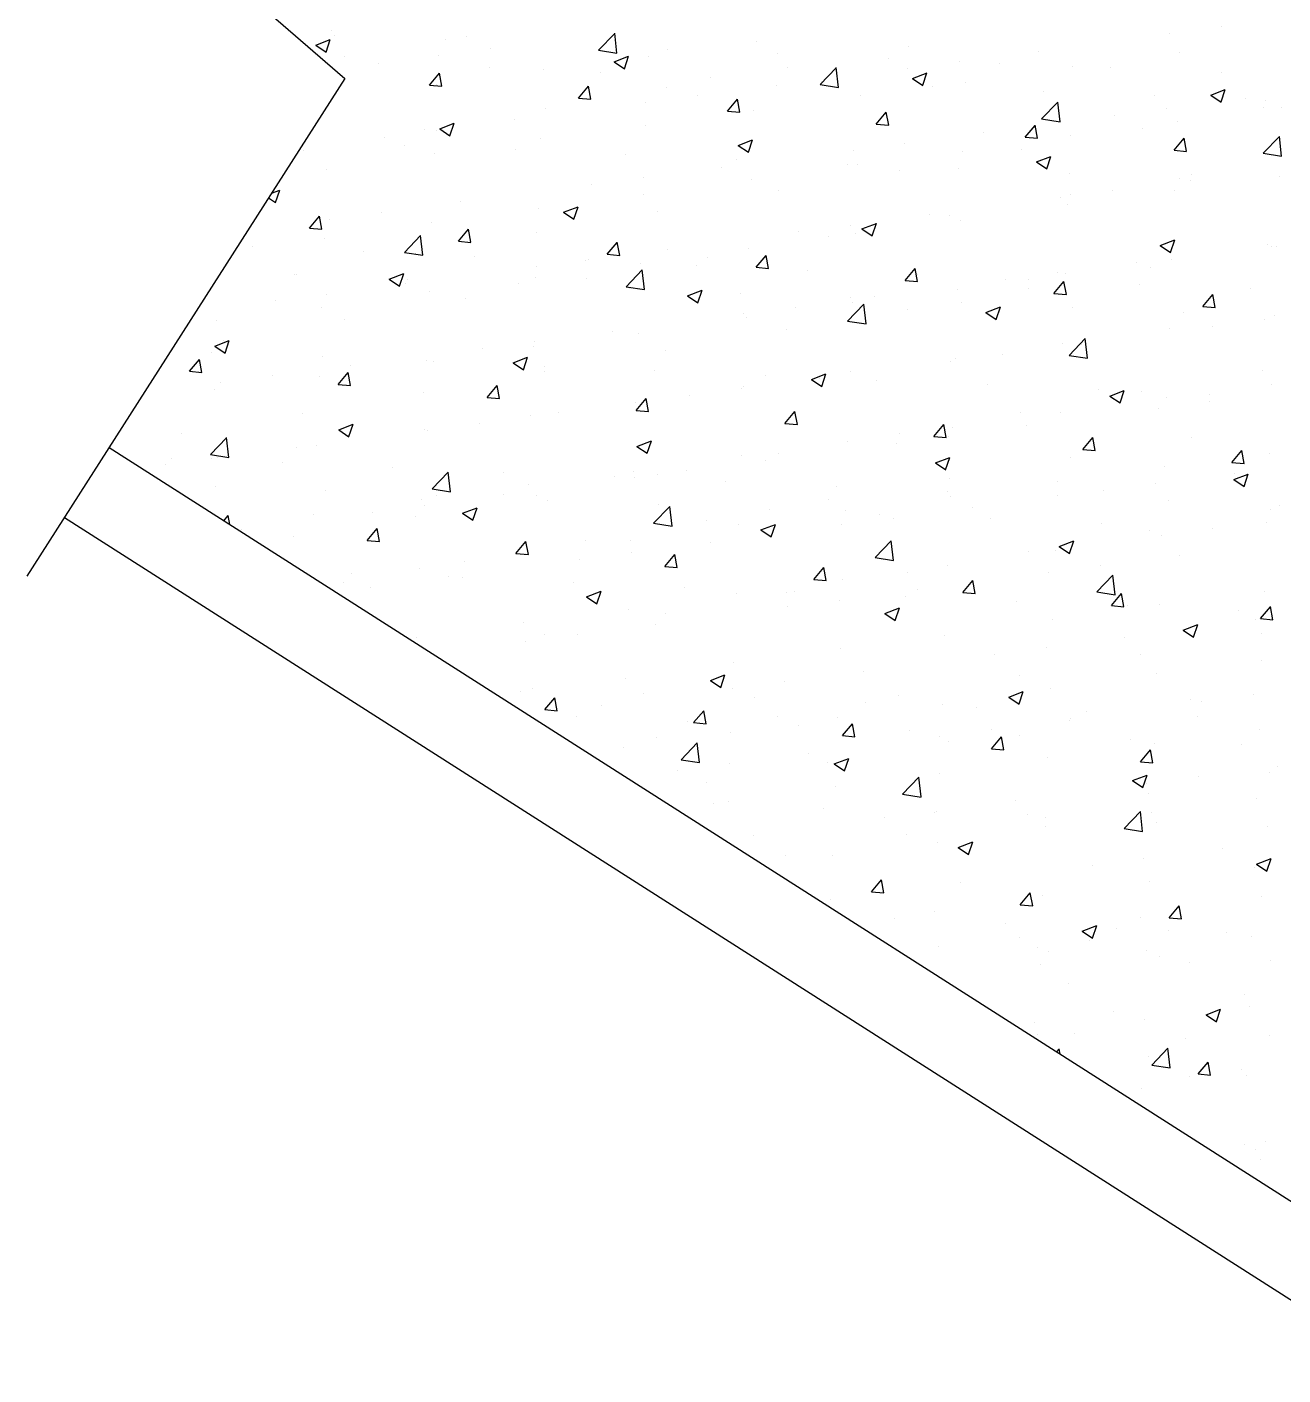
# Model space of a CAD drawing. Extents: x 417906 to 836305, y 43280 to 86914.
# Drawn here: x 418117.112 to 418118.739, y 43440.518 to 43442.264 of the extents above; entities that cross this region are included whole.
import ezdxf

# ---------------------------------------------------------------- set-up
doc = ezdxf.new("R2010")
doc.units = 0
doc.header["$MEASUREMENT"] = 0
for name, color, linetype in [('DIM', 4, 'CONTINUOUS'), ('ELE', 3, 'CONTINUOUS'), ('WALL', 6, 'CONTINUOUS')]:
    doc.layers.add(name, color=color, linetype=linetype)

# ---------------------------------------------------------------- blocks, each defined once
blk = doc.blocks.new('*X35')
at = {"layer": 'DIM', "color": 0}
for p, q in [((157.3377, 407.2797), (157.3377, 407.2797)), ((159.4805, 407.2893), (159.4805, 407.2893)), ((157.2994, 407.2455), (157.3344, 407.259)), ((157.2994, 407.2455), (157.3243, 407.2288)), ((157.3243, 407.2288), (157.3344, 407.2591)), ((157.3451, 407.2697), (157.3451, 407.2697)), ((157.612, 407.2584), (157.612, 407.2584)), ((157.6613, 407.2675), (157.6613, 407.2675)), ((157.9804, 407.2335), (158.0194, 407.274)), ((158.0249, 407.2266), (158.0194, 407.2741)), ((158.3603, 407.2554), (158.3603, 407.2554)), ((159.3553, 407.2729), (159.3553, 407.2729)), ((157.3697, 407.2174), (157.3697, 407.2174)), ((157.5959, 407.2211), (157.5959, 407.2211)), ((157.7211, 407.2376), (157.7211, 407.2376)), ((157.9804, 407.2335), (158.0249, 407.2266)), ((158.018, 407.2055), (158.053, 407.2189)), ((158.0428, 407.1888), (158.053, 407.219)), ((158.1006, 407.2179), (158.1006, 407.2179)), ((158.1458, 407.2359), (158.1458, 407.2359)), ((158.4127, 407.2246), (158.4127, 407.2246)), ((158.6796, 407.2133), (158.6796, 407.2133)), ((158.7271, 407.2426), (158.7271, 407.2426)), ((159.0396, 407.2313), (159.0396, 407.2313)), ((159.3799, 407.2289), (159.3799, 407.2289)), ((157.4505, 407.2025), (157.4505, 407.2025)), ((157.5735, 407.1492), (157.5976, 407.178)), ((157.6034, 407.1467), (157.5976, 407.178)), ((157.7174, 407.1912), (157.7174, 407.1912)), ((157.848, 407.1859), (157.848, 407.1859)), ((157.9843, 407.18), (157.9843, 407.18)), ((158.018, 407.2055), (158.0429, 407.1887)), ((158.4355, 407.1926), (158.4355, 407.1926)), ((158.5141, 407.1507), (158.553, 407.1913)), ((158.5585, 407.1439), (158.553, 407.1914)), ((158.725, 407.1899), (158.725, 407.1899)), ((158.7365, 407.1655), (158.7716, 407.1789)), ((158.7614, 407.1488), (158.7715, 407.179)), ((158.8502, 407.2064), (158.8502, 407.2064)), ((158.9466, 407.202), (158.9466, 407.202)), ((159.1232, 407.1937), (159.1232, 407.1937)), ((159.2135, 407.1907), (159.2135, 407.1907)), ((159.4804, 407.1795), (159.4804, 407.1795)), ((157.5735, 407.1492), (157.6034, 407.1466)), ((157.5913, 407.1507), (157.5913, 407.1507)), ((157.9321, 407.1179), (157.9562, 407.1466)), ((157.962, 407.1153), (157.9562, 407.1467)), ((158.2512, 407.1687), (158.2512, 407.1687)), ((158.4092, 407.1483), (158.4092, 407.1483)), ((158.5141, 407.1507), (158.5585, 407.1438)), ((158.5182, 407.1574), (158.5182, 407.1574)), ((158.7365, 407.1655), (158.7614, 407.1487)), ((158.7851, 407.1461), (158.7851, 407.1461)), ((158.8635, 407.1562), (158.8635, 407.1562)), ((157.9321, 407.1179), (157.962, 407.1152)), ((158.1439, 407.1425), (158.1439, 407.1425)), ((158.2199, 407.1234), (158.2199, 407.1234)), ((158.2908, 407.0865), (158.3149, 407.1152)), ((158.3206, 407.0839), (158.3149, 407.1153)), ((158.6109, 407.1242), (158.6109, 407.1242)), ((159.052, 407.1349), (159.052, 407.1349)), ((159.3189, 407.1236), (159.3189, 407.1236)), ((159.4551, 407.1254), (159.4901, 407.1389)), ((159.4551, 407.1254), (159.48, 407.1086)), ((159.48, 407.1087), (159.4901, 407.1389)), ((159.5383, 407.1171), (159.5383, 407.1171)), ((157.8523, 407.0925), (157.8523, 407.0925)), ((158.0947, 407.1069), (158.0947, 407.1069)), ((158.2908, 407.0865), (158.3206, 407.0839)), ((158.3542, 407.089), (158.3542, 407.089)), ((158.6494, 407.0551), (158.6735, 407.0838)), ((158.6793, 407.0526), (158.6735, 407.0839)), ((159.0477, 407.0679), (159.0866, 407.1085)), ((159.0921, 407.0611), (159.0866, 407.1086)), ((159.349, 407.0921), (159.349, 407.0921)), ((159.5812, 407.0945), (159.5812, 407.0945)), ((159.5858, 407.1123), (159.5858, 407.1123)), ((159.6263, 407.0944), (159.6263, 407.0944)), ((157.5979, 407.0442), (157.6329, 407.0577)), ((157.6227, 407.0275), (157.6329, 407.0578)), ((157.7789, 407.0653), (157.7789, 407.0653)), ((158.0945, 407.0515), (158.0945, 407.0515)), ((158.6494, 407.0551), (158.6793, 407.0525)), ((159.008, 407.0237), (159.0321, 407.0524)), ((159.0379, 407.0212), (159.0321, 407.0525)), ((159.0477, 407.0679), (159.0921, 407.061)), ((159.2238, 407.0757), (159.2238, 407.0757)), ((159.3738, 407.0624), (159.3738, 407.0624)), ((157.4644, 407.0239), (157.4644, 407.0239)), ((157.5607, 407.0424), (157.5607, 407.0424)), ((157.5896, 407.0404), (157.5896, 407.0404)), ((157.5979, 407.0442), (157.6227, 407.0275)), ((157.8419, 407.0195), (157.8419, 407.0195)), ((158.3164, 407.0042), (158.3514, 407.0176)), ((158.3413, 406.9875), (158.3514, 407.0177)), ((158.908, 407.0341), (158.908, 407.0341)), ((159.008, 407.0237), (159.0379, 407.0211)), ((159.1171, 407.0272), (159.1171, 407.0272)), ((159.2896, 407.0444), (159.2896, 407.0444)), ((159.3666, 406.9923), (159.3908, 407.0211)), ((159.3965, 406.9898), (159.3907, 407.0211)), ((159.5813, 406.9852), (159.6202, 407.0258)), ((159.6258, 406.9783), (159.6202, 407.0258)), ((157.2691, 406.9924), (157.2691, 406.9924)), ((157.5125, 407.0043), (157.5125, 407.0043)), ((157.5852, 406.9843), (157.5852, 406.9843)), ((157.7794, 406.993), (157.7794, 406.993)), ((158.3164, 407.0042), (158.3413, 406.9874)), ((158.5935, 406.9927), (158.5935, 406.9927)), ((158.7186, 407.0092), (158.7186, 407.0092)), ((158.8574, 406.9897), (158.8574, 406.9897)), ((158.998, 406.9944), (158.998, 406.9944)), ((159.3666, 406.9923), (159.3965, 406.9897)), ((159.5813, 406.9852), (159.6258, 406.9783)), ((158.0463, 406.9817), (158.0463, 406.9817)), ((158.2777, 406.9511), (158.2777, 406.9511)), ((158.3133, 406.9704), (158.3133, 406.9704)), ((158.5802, 406.9591), (158.5802, 406.9591)), ((158.6048, 406.9577), (158.6048, 406.9577)), ((159.035, 406.9642), (159.07, 406.9776)), ((159.035, 406.9642), (159.0599, 406.9474)), ((159.0599, 406.9474), (159.07, 406.9777)), ((157.3255, 406.9468), (157.3255, 406.9468)), ((158.0883, 406.9262), (158.0883, 406.9262)), ((158.3481, 406.9225), (158.3481, 406.9225)), ((158.7064, 406.9443), (158.7064, 406.9443)), ((158.8471, 406.9479), (158.8471, 406.9479)), ((159.114, 406.9366), (159.114, 406.9366)), ((159.3809, 406.9253), (159.3809, 406.9253)), ((159.4068, 406.9199), (159.4068, 406.9199)), ((159.4094, 406.9346), (159.4094, 406.9346)), ((159.6203, 406.928), (159.6203, 406.928)), ((157.1926, 406.8887), (157.2128, 406.8964)), ((157.2026, 406.8663), (157.2128, 406.8965)), ((157.9632, 406.9097), (157.9632, 406.9097)), ((158.4148, 406.8943), (158.4148, 406.8943)), ((159.2174, 406.8949), (159.2174, 406.8949)), ((159.3677, 406.896), (159.3677, 406.896)), ((157.1856, 406.8777), (157.2026, 406.8662)), ((157.6474, 406.8681), (157.6474, 406.8681)), ((157.8359, 406.853), (157.8359, 406.853)), ((157.8963, 406.8429), (157.9313, 406.8564)), ((157.9212, 406.8262), (157.9313, 406.8564)), ((158.0884, 406.885), (158.0884, 406.885)), ((159.0923, 406.8785), (159.0923, 406.8785)), ((159.111, 406.8608), (159.111, 406.8608)), ((159.1178, 406.8846), (159.1178, 406.8846)), ((157.2842, 406.8045), (157.3083, 406.8332)), ((157.3141, 406.802), (157.3083, 406.8333)), ((157.3329, 406.8267), (157.3329, 406.8267)), ((157.458, 406.8432), (157.458, 406.8432)), ((157.8963, 406.8429), (157.9212, 406.8262)), ((158.1232, 406.8442), (158.1232, 406.8442)), ((158.7765, 406.8369), (158.7765, 406.8369)), ((158.8262, 406.8345), (158.8262, 406.8345)), ((158.8513, 406.8233), (158.8513, 406.8233)), ((157.2842, 406.8045), (157.3141, 406.8019)), ((157.5791, 406.8178), (157.5791, 406.8178)), ((157.6429, 406.7731), (157.667, 406.8019)), ((157.6727, 406.7706), (157.667, 406.8019)), ((157.8316, 406.7942), (157.8316, 406.7942)), ((158.4619, 406.7955), (158.4619, 406.7955)), ((158.5871, 406.812), (158.5871, 406.812)), ((158.5987, 406.7913), (158.5987, 406.7913)), ((158.6149, 406.8029), (158.6499, 406.8163)), ((158.6149, 406.8029), (158.6398, 406.7861)), ((158.6398, 406.7862), (158.6499, 406.8164)), ((157.1482, 406.76), (157.1482, 406.76)), ((157.3195, 406.7803), (157.3195, 406.7803)), ((157.5131, 406.7464), (157.552, 406.787)), ((157.5576, 406.7396), (157.552, 406.7871)), ((157.6429, 406.7731), (157.6728, 406.7705)), ((158.0015, 406.7418), (158.0256, 406.7705)), ((158.0314, 406.7392), (158.0256, 406.7706)), ((158.342, 406.7561), (158.342, 406.7561)), ((158.5346, 406.7845), (158.5346, 406.7845)), ((159.3335, 406.7628), (159.3685, 406.7763)), ((159.3335, 406.7628), (159.3583, 406.7461)), ((159.3583, 406.7461), (159.3685, 406.7764)), ((159.591, 406.7642), (159.591, 406.7642)), ((159.6004, 406.7597), (159.6004, 406.7597)), ((159.6142, 406.7615), (159.6142, 406.7615)), ((157.4152, 406.7488), (157.4152, 406.7488)), ((157.5131, 406.7464), (157.5576, 406.7395)), ((157.54, 406.7441), (157.54, 406.7441)), ((157.6821, 406.7375), (157.6821, 406.7375)), ((157.949, 406.7262), (157.949, 406.7262)), ((157.9568, 406.729), (157.9568, 406.729)), ((158.0015, 406.7418), (158.0314, 406.7391)), ((158.1462, 406.7539), (158.1462, 406.7539)), ((158.243, 406.7344), (158.243, 406.7344)), ((158.3601, 406.7104), (158.3842, 406.7391)), ((158.39, 406.7078), (158.3842, 406.7392)), ((159.3616, 406.7295), (159.3616, 406.7295)), ((157.2484, 406.694), (157.2484, 406.694)), ((157.2537, 406.6929), (157.2537, 406.6929)), ((157.4762, 406.6817), (157.5112, 406.6951)), ((157.5011, 406.665), (157.5112, 406.6952)), ((157.8316, 406.7125), (157.8316, 406.7125)), ((158.0467, 406.6636), (158.0857, 406.7042)), ((158.0823, 406.7186), (158.0823, 406.7186)), ((158.0912, 406.6568), (158.0857, 406.7043)), ((158.2159, 406.7149), (158.2159, 406.7149)), ((158.3601, 406.7104), (158.39, 406.7078)), ((158.4828, 406.7036), (158.4828, 406.7036)), ((158.7188, 406.679), (158.7429, 406.7077)), ((158.7486, 406.6765), (158.7429, 406.7078)), ((158.7497, 406.6924), (158.7497, 406.6924)), ((159.0859, 406.6977), (159.0859, 406.6977)), ((159.1049, 406.6943), (159.1049, 406.6943)), ((159.2753, 406.7227), (159.2753, 406.7227)), ((159.3088, 406.7096), (159.3088, 406.7096)), ((157.4762, 406.6817), (157.5011, 406.6649)), ((157.5159, 406.6709), (157.5159, 406.6709)), ((157.5206, 406.6816), (157.5206, 406.6816)), ((157.7875, 406.6703), (157.7875, 406.6703)), ((157.8298, 406.6866), (157.8298, 406.6866)), ((157.9514, 406.6844), (157.9514, 406.6844)), ((158.0467, 406.6636), (158.0912, 406.6567)), ((158.0544, 406.659), (158.0544, 406.659)), ((158.7188, 406.679), (158.7486, 406.6764)), ((158.9607, 406.6813), (158.9607, 406.6813)), ((159.0166, 406.6811), (159.0166, 406.6811)), ((159.0172, 406.6595), (159.0172, 406.6595)), ((159.0774, 406.6476), (159.1015, 406.6764)), ((159.1073, 406.6451), (159.1015, 406.6764)), ((159.2835, 406.6698), (159.2835, 406.6698)), ((159.5504, 406.6585), (159.5504, 406.6585)), ((157.2013, 406.6295), (157.2013, 406.6295)), ((157.3265, 406.646), (157.3265, 406.646)), ((157.5731, 406.6514), (157.5731, 406.6514)), ((157.6599, 406.6343), (157.6599, 406.6343)), ((158.1948, 406.6416), (158.2298, 406.6551)), ((158.1948, 406.6416), (158.2196, 406.6248)), ((158.2196, 406.6249), (158.2298, 406.6551)), ((158.3213, 406.6478), (158.3213, 406.6478)), ((158.5882, 406.6365), (158.5882, 406.6365)), ((158.6449, 406.6397), (158.6449, 406.6397)), ((158.8452, 406.6568), (158.8452, 406.6568)), ((159.0774, 406.6476), (159.1073, 406.645)), ((159.436, 406.6162), (159.4601, 406.645)), ((159.4659, 406.6137), (159.4601, 406.645)), ((157.3134, 406.6139), (157.3134, 406.6139)), ((158.3304, 406.5983), (158.3304, 406.5983)), ((158.4556, 406.6147), (158.4556, 406.6147)), ((158.5803, 406.5809), (158.6193, 406.6215)), ((158.5927, 406.6248), (158.5927, 406.6248)), ((158.6248, 406.574), (158.6193, 406.6215)), ((158.7256, 406.6095), (158.7256, 406.6095)), ((158.8551, 406.6252), (158.8551, 406.6252)), ((158.9133, 406.6016), (158.9484, 406.615)), ((158.9133, 406.6016), (158.9382, 406.5848)), ((158.9382, 406.5849), (158.9483, 406.6151)), ((159.122, 406.6139), (159.122, 406.6139)), ((159.389, 406.6027), (159.389, 406.6027)), ((159.436, 406.6162), (159.4659, 406.6136)), ((159.6081, 406.5951), (159.6081, 406.5951)), ((157.0608, 406.5819), (157.0608, 406.5819)), ((157.3683, 406.5843), (157.3683, 406.5843)), ((158.3359, 406.5896), (158.3359, 406.5896)), ((158.5803, 406.5809), (158.6248, 406.574)), ((159.3556, 406.5631), (159.3556, 406.5631)), ((159.4595, 406.567), (159.4595, 406.567)), ((159.5847, 406.5835), (159.5847, 406.5835)), ((157.0561, 406.5204), (157.0911, 406.5338)), ((157.0767, 406.5342), (157.0767, 406.5342)), ((157.081, 406.5037), (157.0911, 406.5339)), ((157.8253, 406.5318), (157.8253, 406.5318)), ((158.0146, 406.5567), (158.0146, 406.5567)), ((158.0763, 406.5521), (158.0763, 406.5521)), ((158.434, 406.5594), (158.434, 406.5594)), ((159.114, 406.4981), (159.1529, 406.5387)), ((159.1584, 406.4913), (159.1529, 406.5388)), ((157.0488, 406.5059), (157.0488, 406.5059)), ((157.0561, 406.5204), (157.081, 406.5036)), ((157.7001, 406.5153), (157.7001, 406.5153)), ((157.8237, 406.5201), (157.8237, 406.5201)), ((158.1424, 406.5094), (158.1424, 406.5094)), ((158.9544, 406.5005), (158.9544, 406.5005)), ((159.0988, 406.5279), (159.0988, 406.5279)), ((159.114, 406.4981), (159.1584, 406.4912)), ((159.1437, 406.5255), (159.1437, 406.5255)), ((156.995, 406.4598), (157.0191, 406.4885)), ((157.0249, 406.4572), (157.0191, 406.4886)), ((157.3157, 406.4946), (157.3157, 406.4946)), ((157.3843, 406.4737), (157.3843, 406.4737)), ((157.567, 406.4849), (157.567, 406.4849)), ((157.5826, 406.4833), (157.5826, 406.4833)), ((157.7747, 406.4804), (157.8097, 406.4938)), ((157.7747, 406.4804), (157.7995, 406.4636)), ((157.7995, 406.4637), (157.8097, 406.4939)), ((157.8495, 406.472), (157.8495, 406.472)), ((158.8292, 406.484), (158.8292, 406.484)), ((158.8391, 406.4904), (158.8391, 406.4904)), ((156.995, 406.4598), (157.0249, 406.4572)), ((157.0698, 406.4323), (157.0698, 406.4323)), ((157.195, 406.4488), (157.195, 406.4488)), ((157.3073, 406.4474), (157.3073, 406.4474)), ((157.3536, 406.4284), (157.3777, 406.4571)), ((157.3835, 406.4259), (157.3777, 406.4572)), ((157.8508, 406.4593), (157.8508, 406.4593)), ((158.1164, 406.4608), (158.1164, 406.4608)), ((158.3833, 406.4495), (158.3833, 406.4495)), ((158.4932, 406.4403), (158.5282, 406.4538)), ((158.4932, 406.4403), (158.5181, 406.4235)), ((158.5134, 406.4425), (158.5134, 406.4425)), ((158.5181, 406.4236), (158.5282, 406.4538)), ((158.5866, 406.4584), (158.5866, 406.4584)), ((158.6502, 406.4382), (158.6502, 406.4382)), ((159.5797, 406.4613), (159.5797, 406.4613)), ((157.0547, 406.4154), (157.0547, 406.4154)), ((157.3536, 406.4284), (157.3835, 406.4258)), ((157.5592, 406.4093), (157.5592, 406.4093)), ((157.7122, 406.397), (157.7364, 406.4258)), ((157.7421, 406.3945), (157.7363, 406.4258)), ((158.1989, 406.4011), (158.1989, 406.4011)), ((158.324, 406.4175), (158.324, 406.4175)), ((158.3299, 406.4232), (158.3299, 406.4232)), ((158.9171, 406.4269), (158.9171, 406.4269)), ((159.1841, 406.4157), (159.1841, 406.4157)), ((159.2118, 406.4003), (159.2468, 406.4137)), ((159.2118, 406.4003), (159.2367, 406.3835)), ((159.2367, 406.3836), (159.2468, 406.4138)), ((159.2881, 406.4113), (159.2881, 406.4113)), ((159.451, 406.4044), (159.451, 406.4044)), ((159.602, 406.4286), (159.602, 406.4286)), ((157.7122, 406.397), (157.7421, 406.3944)), ((158.0702, 406.3857), (158.0702, 406.3857)), ((158.0709, 406.3657), (158.095, 406.3944)), ((158.1008, 406.3631), (158.095, 406.3945)), ((159.328, 406.3698), (159.328, 406.3698)), ((159.3495, 406.3966), (159.3495, 406.3966)), ((159.4531, 406.3863), (159.4531, 406.3863)), ((157.2676, 406.3592), (157.2676, 406.3592)), ((157.6937, 406.3346), (157.6937, 406.3346)), ((157.8176, 406.3537), (157.8176, 406.3537)), ((157.8831, 406.3595), (157.8831, 406.3595)), ((158.0709, 406.3657), (158.1008, 406.363)), ((158.4295, 406.3343), (158.4536, 406.363)), ((158.4295, 406.3343), (158.4594, 406.3317)), ((158.4594, 406.3317), (158.4536, 406.3631)), ((158.9965, 406.3612), (158.9965, 406.3612)), ((159.0928, 406.3614), (159.0928, 406.3614)), ((156.976, 406.3092), (156.976, 406.3092)), ((157.3546, 406.3191), (157.3896, 406.3325)), ((157.3546, 406.3191), (157.3794, 406.3023)), ((157.3794, 406.3024), (157.3896, 406.3326)), ((157.5609, 406.3185), (157.5609, 406.3185)), ((157.5686, 406.3181), (157.5686, 406.3181)), ((158.7049, 406.3112), (158.7049, 406.3112)), ((158.7881, 406.3029), (158.8122, 406.3316)), ((158.7881, 406.3029), (158.818, 406.3003)), ((158.818, 406.3004), (158.8122, 406.3317)), ((158.8228, 406.3033), (158.8228, 406.3033)), ((158.8331, 406.3239), (158.8331, 406.3239)), ((159.0122, 406.3282), (159.0122, 406.3282)), ((159.4079, 406.3015), (159.4079, 406.3015)), ((157.0458, 406.2593), (157.0847, 406.2999)), ((157.0902, 406.2525), (157.0847, 406.3)), ((157.2528, 406.2765), (157.2528, 406.2765)), ((157.3012, 406.281), (157.3012, 406.281)), ((158.0731, 406.279), (158.1081, 406.2925)), ((158.0731, 406.279), (158.098, 406.2623)), ((158.098, 406.2623), (158.1081, 406.2926)), ((158.5805, 406.2919), (158.5805, 406.2919)), ((158.6977, 406.2868), (158.6977, 406.2868)), ((159.1468, 406.2715), (159.1709, 406.3003)), ((159.1468, 406.2715), (159.1767, 406.2689)), ((159.1766, 406.269), (159.1709, 406.3003)), ((159.5054, 406.2402), (159.5295, 406.2689)), ((159.5353, 406.2376), (159.5295, 406.269)), ((156.9514, 406.2504), (156.9514, 406.2504)), ((157.0458, 406.2593), (157.0902, 406.2524)), ((157.0487, 406.249), (157.0487, 406.249)), ((157.0634, 406.2516), (157.0634, 406.2516)), ((157.2183, 406.2391), (157.2183, 406.2391)), ((158.3238, 406.2567), (158.3238, 406.2567)), ((158.3819, 406.2453), (158.3819, 406.2453)), ((158.4133, 406.2611), (158.4133, 406.2611)), ((158.7917, 406.239), (158.8267, 406.2524)), ((158.7917, 406.239), (158.8166, 406.2222)), ((158.8165, 406.2223), (158.8267, 406.2525)), ((159.1163, 406.2514), (159.1163, 406.2514)), ((159.5054, 406.2402), (159.5353, 406.2375)), ((159.5959, 406.2622), (159.5959, 406.2622)), ((156.9383, 406.2351), (156.9383, 406.2351)), ((157.4852, 406.2278), (157.4852, 406.2278)), ((157.5794, 406.1766), (157.6183, 406.2172)), ((157.6239, 406.1697), (157.6183, 406.2172)), ((157.7521, 406.2165), (157.7521, 406.2165)), ((158.019, 406.2053), (158.019, 406.2053)), ((158.0641, 406.2192), (158.0641, 406.2192)), ((158.0673, 406.2039), (158.0673, 406.2039)), ((158.1218, 406.2111), (158.1218, 406.2111)), ((158.1925, 406.2203), (158.1925, 406.2203)), ((159.3434, 406.2302), (159.3434, 406.2302)), ((159.5102, 406.199), (159.5453, 406.2124)), ((159.511, 406.214), (159.511, 406.214)), ((159.5351, 406.1823), (159.5452, 406.2125)), ((156.9675, 406.1705), (156.9695, 406.1713)), ((156.9689, 406.1696), (156.9694, 406.1713)), ((157.0568, 406.1832), (157.0568, 406.1832)), ((157.3237, 406.1719), (157.3237, 406.1719)), ((157.5794, 406.1766), (157.6239, 406.1697)), ((157.8115, 406.1872), (157.8115, 406.1872)), ((158.286, 406.194), (158.286, 406.194)), ((158.5529, 406.1827), (158.5529, 406.1827)), ((158.8198, 406.1714), (158.8198, 406.1714)), ((158.8247, 406.2014), (158.8247, 406.2014)), ((159.0867, 406.195), (159.0867, 406.195)), ((159.1964, 406.1726), (159.1964, 406.1726)), ((159.3216, 406.1891), (159.3216, 406.1891)), ((159.5102, 406.199), (159.5351, 406.1822)), ((157.5548, 406.152), (157.5548, 406.152)), ((157.5906, 406.1607), (157.5906, 406.1607)), ((157.7516, 406.1623), (157.7516, 406.1623)), ((157.8302, 406.161), (157.8302, 406.161)), ((157.8576, 406.1494), (157.8576, 406.1494)), ((158.5332, 406.1513), (158.5332, 406.1513)), ((158.827, 406.1575), (158.827, 406.1575)), ((159.0867, 406.1602), (159.0867, 406.1602)), ((159.3536, 406.1489), (159.3536, 406.1489)), ((157.078, 406.1), (157.0885, 406.1124)), ((157.0925, 406.0908), (157.0885, 406.1125)), ((157.2951, 406.1145), (157.2951, 406.1145)), ((157.437, 406.1209), (157.437, 406.1209)), ((157.5386, 406.111), (157.5386, 406.111)), ((157.5622, 406.1374), (157.5622, 406.1374)), ((157.653, 406.1178), (157.688, 406.1312)), ((157.653, 406.1178), (157.6779, 406.101)), ((157.6779, 406.1011), (157.688, 406.1313)), ((158.113, 406.0938), (158.152, 406.1344)), ((158.1245, 406.1381), (158.1245, 406.1381)), ((158.1575, 406.087), (158.152, 406.1345)), ((158.3914, 406.1268), (158.3914, 406.1268)), ((158.5744, 406.1255), (158.5744, 406.1255)), ((158.6583, 406.1156), (158.6583, 406.1156)), ((158.6913, 406.1061), (158.6913, 406.1061)), ((158.8807, 406.131), (158.8807, 406.131)), ((159.5989, 406.1265), (159.5989, 406.1265)), ((159.6205, 406.1376), (159.6205, 406.1376)), ((157.1213, 406.0793), (157.1213, 406.0793)), ((157.423, 406.0523), (157.4471, 406.081)), ((157.4529, 406.0498), (157.4471, 406.0811)), ((158.113, 406.0938), (158.1575, 406.0869)), ((158.2416, 406.1013), (158.2416, 406.1013)), ((158.3177, 406.0903), (158.3177, 406.0903)), ((158.3716, 406.0777), (158.4066, 406.0912)), ((158.3716, 406.0777), (158.3964, 406.061)), ((158.3964, 406.061), (158.4066, 406.0912)), ((158.5661, 406.0896), (158.5661, 406.0896)), ((158.9252, 406.1043), (158.9252, 406.1043)), ((159.1921, 406.093), (159.1921, 406.093)), ((159.3073, 406.0765), (159.3073, 406.0765)), ((159.459, 406.0817), (159.459, 406.0817)), ((159.5899, 406.0957), (159.5899, 406.0957)), ((157.247, 406.0609), (157.247, 406.0609)), ((157.423, 406.0523), (157.4529, 406.0497)), ((157.7816, 406.0209), (157.8057, 406.0497)), ((157.8115, 406.0184), (157.8057, 406.0497)), ((157.95, 406.0512), (157.95, 406.0512)), ((158.058, 406.0528), (158.058, 406.0528)), ((158.2503, 406.0481), (158.2503, 406.0481)), ((158.6466, 406.0111), (158.6856, 406.0517)), ((158.6911, 406.0042), (158.6856, 406.0517)), ((159.0901, 406.0377), (159.1251, 406.0511)), ((159.115, 406.021), (159.1251, 406.0512)), ((159.3373, 406.0637), (159.3373, 406.0637)), ((157.7816, 406.0209), (157.8115, 406.0183)), ((157.8055, 406.0208), (157.8055, 406.0208)), ((158.061, 406.0231), (158.061, 406.0231)), ((158.1403, 405.9896), (158.1644, 406.0183)), ((158.1701, 405.987), (158.1643, 406.0184)), ((158.6466, 406.0111), (158.6911, 406.0042)), ((159.0157, 406.0264), (159.0157, 406.0264)), ((159.0806, 406.0285), (159.0806, 406.0285)), ((159.0901, 406.0377), (159.115, 406.0209)), ((159.3794, 406.0168), (159.3794, 406.0168)), ((157.5487, 405.9856), (157.5487, 405.9856)), ((157.6584, 406.0012), (157.6584, 406.0012)), ((157.9358, 406.0067), (157.9358, 406.0067)), ((158.1403, 405.9896), (158.1701, 405.9869)), ((158.4989, 405.9582), (158.523, 405.9869)), ((158.5288, 405.9556), (158.523, 405.987)), ((158.7241, 405.9763), (158.7241, 405.9763)), ((158.8209, 405.991), (158.8209, 405.991)), ((159.1901, 405.9919), (159.1901, 405.9919)), ((157.3668, 405.9511), (157.3668, 405.9511)), ((157.3857, 405.9737), (157.3857, 405.9737)), ((157.62, 405.9651), (157.62, 405.9651)), ((157.6527, 405.9624), (157.6527, 405.9624)), ((157.9196, 405.9511), (157.9196, 405.9511)), ((158.4989, 405.9582), (158.5288, 405.9556)), ((158.5683, 405.959), (158.5683, 405.959)), ((158.8575, 405.9268), (158.8816, 405.9555)), ((158.8874, 405.9243), (158.8816, 405.9556)), ((159.0649, 405.9754), (159.0649, 405.9754)), ((159.1803, 405.9283), (159.2192, 405.9689)), ((159.2247, 405.9215), (159.2192, 405.969)), ((157.4307, 405.9401), (157.4307, 405.9401)), ((157.9515, 405.9165), (157.9865, 405.9299)), ((157.9515, 405.9165), (157.9763, 405.8997)), ((157.9763, 405.8998), (157.9865, 405.93)), ((158.1865, 405.9398), (158.1865, 405.9398)), ((158.3116, 405.9238), (158.3116, 405.9238)), ((158.4325, 405.9263), (158.4325, 405.9263)), ((158.4534, 405.9286), (158.4534, 405.9286)), ((158.7203, 405.9173), (158.7203, 405.9173)), ((158.7491, 405.9338), (158.7491, 405.9338)), ((158.8575, 405.9268), (158.8874, 405.9242)), ((159.1803, 405.9283), (159.2247, 405.9214)), ((159.2161, 405.8954), (159.2402, 405.9242)), ((159.246, 405.8929), (159.2402, 405.9242)), ((159.5838, 405.9293), (159.5838, 405.9293)), ((158.0519, 405.8863), (158.0519, 405.8863)), ((158.4346, 405.8924), (158.4346, 405.8924)), ((158.5598, 405.9089), (158.5598, 405.9089)), ((158.67, 405.8764), (158.705, 405.8899)), ((158.6949, 405.8597), (158.705, 405.8899)), ((158.9872, 405.906), (158.9872, 405.906)), ((159.2161, 405.8954), (159.246, 405.8928)), ((159.2541, 405.8947), (159.2541, 405.8947)), ((159.3312, 405.8973), (159.3312, 405.8973)), ((159.521, 405.8835), (159.521, 405.8835)), ((159.5748, 405.8641), (159.5989, 405.8928)), ((159.6047, 405.8615), (159.5989, 405.8929)), ((157.7994, 405.8543), (157.7994, 405.8543)), ((158.1188, 405.8509), (158.1188, 405.8509)), ((158.1409, 405.8762), (158.1409, 405.8762)), ((158.67, 405.8764), (158.6949, 405.8597)), ((159.0745, 405.8621), (159.0745, 405.8621)), ((159.3886, 405.8364), (159.4236, 405.8498)), ((159.4135, 405.8197), (159.4236, 405.8499)), ((159.5637, 405.8612), (159.5637, 405.8612)), ((159.5748, 405.8641), (159.6047, 405.8614)), ((157.5427, 405.8191), (157.5427, 405.8191)), ((157.8493, 405.8262), (157.8493, 405.8262)), ((157.9294, 405.8259), (157.9294, 405.8259)), ((158.8148, 405.8246), (158.8148, 405.8246)), ((159.2479, 405.8196), (159.2479, 405.8196)), ((159.3886, 405.8364), (159.4135, 405.8196)), ((159.5782, 405.8282), (159.5782, 405.8282)), ((157.8043, 405.8094), (157.8043, 405.8094)), ((158.5623, 405.7926), (158.5623, 405.7926)), ((159.0585, 405.7947), (159.0585, 405.7947)), ((158.3055, 405.7574), (158.3055, 405.7574)), ((158.9334, 405.7782), (158.9334, 405.7782)), ((159.2867, 405.7781), (159.2867, 405.7781)), ((159.5777, 405.7629), (159.5777, 405.7629)), ((158.0459, 405.7199), (158.0459, 405.7199)), ((158.2499, 405.7152), (158.2849, 405.7286)), ((158.2748, 405.6985), (158.2849, 405.7287)), ((158.6176, 405.7366), (158.6176, 405.7366)), ((158.9951, 405.7281), (158.9951, 405.7281)), ((159.3252, 405.7308), (159.3252, 405.7308)), ((157.7933, 405.6879), (157.7933, 405.6879)), ((157.8222, 405.6956), (157.8222, 405.6956)), ((158.0891, 405.6843), (158.0891, 405.6843)), ((158.2499, 405.7152), (158.2748, 405.6984)), ((158.303, 405.6952), (158.303, 405.6952)), ((158.4282, 405.7117), (158.4282, 405.7117)), ((158.9685, 405.6751), (159.0035, 405.6886)), ((158.9933, 405.6584), (159.0035, 405.6886)), ((159.0684, 405.6956), (159.0684, 405.6956)), ((157.851, 405.6448), (157.8751, 405.6736)), ((157.8809, 405.6423), (157.8751, 405.6736)), ((157.9873, 405.6536), (157.9873, 405.6536)), ((158.356, 405.6731), (158.356, 405.6731)), ((158.6229, 405.6618), (158.6229, 405.6618)), ((158.7035, 405.678), (158.7035, 405.678)), ((158.8087, 405.6582), (158.8087, 405.6582)), ((158.9685, 405.6751), (158.9934, 405.6583)), ((159.4065, 405.6683), (159.4065, 405.6683)), ((159.4321, 405.664), (159.4321, 405.664)), ((159.5573, 405.6805), (159.5573, 405.6805)), ((157.851, 405.6448), (157.8809, 405.6422)), ((157.9276, 405.6285), (157.9276, 405.6285)), ((158.2096, 405.6135), (158.2337, 405.6422)), ((158.2395, 405.6109), (158.2337, 405.6423)), ((158.4119, 405.628), (158.4119, 405.628)), ((158.5562, 405.6261), (158.5562, 405.6261)), ((158.8898, 405.6505), (158.8898, 405.6505)), ((159.1164, 405.6224), (159.1164, 405.6224)), ((159.1568, 405.6392), (159.1568, 405.6392)), ((159.4237, 405.628), (159.4237, 405.628)), ((158.1945, 405.6172), (158.1945, 405.6172)), ((158.2096, 405.6135), (158.2395, 405.6109)), ((158.2995, 405.5909), (158.2995, 405.5909)), ((158.4614, 405.6059), (158.4614, 405.6059)), ((158.5683, 405.5821), (158.5924, 405.6108)), ((158.5981, 405.5795), (158.5924, 405.6109)), ((158.7284, 405.5946), (158.7284, 405.5946)), ((158.927, 405.5975), (158.927, 405.5975)), ((159.1149, 405.6183), (159.1149, 405.6183)), ((159.5716, 405.5964), (159.5716, 405.5964)), ((158.1203, 405.5779), (158.1203, 405.5779)), ((158.1793, 405.524), (158.2182, 405.5646)), ((158.2238, 405.5172), (158.2182, 405.5647)), ((158.5683, 405.5821), (158.5981, 405.5795)), ((158.8018, 405.581), (158.8018, 405.581)), ((158.8233, 405.5682), (158.8233, 405.5682)), ((158.9269, 405.5507), (158.951, 405.5794)), ((158.9568, 405.5482), (158.951, 405.5795)), ((158.9953, 405.5833), (158.9953, 405.5833)), ((159.2622, 405.5721), (159.2622, 405.5721)), ((159.3191, 405.5644), (159.3191, 405.5644)), ((159.5291, 405.5608), (159.5291, 405.5608)), ((158.0398, 405.5535), (158.0398, 405.5535)), ((158.1793, 405.524), (158.2238, 405.5171)), ((158.486, 405.5394), (158.486, 405.5394)), ((158.5484, 405.5139), (158.5834, 405.5273)), ((158.5732, 405.4971), (158.5834, 405.5274)), ((158.9269, 405.5507), (158.9568, 405.5481)), ((159.0624, 405.5292), (159.0624, 405.5292)), ((159.2855, 405.5193), (159.3096, 405.5481)), ((159.3154, 405.5168), (159.3096, 405.5481)), ((158.1715, 405.498), (158.1715, 405.498)), ((158.2967, 405.5145), (158.2967, 405.5145)), ((158.5317, 405.5182), (158.5317, 405.5182)), ((158.5484, 405.5139), (158.5732, 405.4971)), ((158.8027, 405.4917), (158.8027, 405.4917)), ((159.2855, 405.5193), (159.3154, 405.5167)), ((159.5974, 405.4934), (159.5974, 405.4934)), ((159.6151, 405.5082), (159.6151, 405.5082)), ((158.2401, 405.4681), (158.2401, 405.4681)), ((158.5501, 405.4597), (158.5501, 405.4597)), ((158.7129, 405.4412), (158.7519, 405.4818)), ((158.7574, 405.4344), (158.7519, 405.4819)), ((159.2669, 405.4738), (159.3019, 405.4872)), ((159.2669, 405.4738), (159.2918, 405.457)), ((159.2918, 405.4571), (159.3019, 405.4873)), ((159.3006, 405.4668), (159.3006, 405.4668)), ((159.4258, 405.4833), (159.4258, 405.4833)), ((158.2934, 405.4245), (158.2934, 405.4245)), ((158.7129, 405.4412), (158.7574, 405.4343)), ((158.9848, 405.4252), (158.9848, 405.4252)), ((159.3058, 405.4433), (159.3058, 405.4433)), ((159.5655, 405.43), (159.5655, 405.43)), ((158.2565, 405.4189), (158.2565, 405.4189)), ((158.5235, 405.4076), (158.5235, 405.4076)), ((158.7904, 405.3964), (158.7904, 405.3964)), ((158.7955, 405.4003), (158.7955, 405.4003)), ((159.0142, 405.3933), (159.0142, 405.3933)), ((159.2465, 405.3585), (159.2855, 405.3991)), ((159.291, 405.3516), (159.2855, 405.3991)), ((159.313, 405.398), (159.313, 405.398)), ((158.6703, 405.3838), (158.6703, 405.3838)), ((159.0563, 405.3627), (159.0563, 405.3627)), ((159.0573, 405.3851), (159.0573, 405.3851)), ((159.3242, 405.3738), (159.3242, 405.3738)), ((159.5911, 405.3625), (159.5911, 405.3625)), ((158.3545, 405.3422), (158.3545, 405.3422)), ((158.7226, 405.3432), (158.7226, 405.3432)), ((159.2465, 405.3585), (159.291, 405.3516)), ((158.7966, 405.3253), (158.7966, 405.3253)), ((158.8468, 405.3125), (158.8818, 405.326)), ((158.8468, 405.3125), (158.8717, 405.2958)), ((158.8717, 405.2958), (158.8818, 405.3261)), ((159.4836, 405.311), (159.4836, 405.311)), ((158.431, 405.2932), (158.431, 405.2932)), ((158.544, 405.2932), (158.544, 405.2932)), ((159.1691, 405.2696), (159.1691, 405.2696)), ((159.2942, 405.286), (159.2942, 405.286)), ((159.5595, 405.2635), (159.5595, 405.2635)), ((159.5654, 405.2725), (159.6004, 405.2859)), ((159.5654, 405.2725), (159.5903, 405.2557)), ((159.5902, 405.2558), (159.6004, 405.286)), ((158.6376, 405.206), (158.6617, 405.2347)), ((158.6675, 405.2035), (158.6617, 405.2348)), ((159.3069, 405.2315), (159.3069, 405.2315)), ((158.6376, 405.206), (158.6675, 405.2034)), ((158.6639, 405.2031), (158.6639, 405.2031)), ((158.8533, 405.228), (158.8533, 405.228)), ((158.9963, 405.1746), (159.0204, 405.2033)), ((159.0261, 405.1721), (159.0204, 405.2034)), ((158.5388, 405.1866), (158.5388, 405.1866)), ((158.9963, 405.1746), (159.0261, 405.172)), ((159.0502, 405.1963), (159.0502, 405.1963)), ((159.3549, 405.1432), (159.379, 405.172)), ((159.3848, 405.1407), (159.379, 405.172)), ((159.5768, 405.195), (159.5768, 405.195)), ((158.693, 405.1409), (158.693, 405.1409)), ((158.7905, 405.1588), (158.7905, 405.1588)), ((159.2852, 405.145), (159.2852, 405.145)), ((159.3549, 405.1432), (159.3848, 405.1406)), ((158.9599, 405.1296), (158.9599, 405.1296)), ((159.1453, 405.1112), (159.1803, 405.1247)), ((159.1453, 405.1112), (159.1701, 405.0945)), ((159.1701, 405.0945), (159.1803, 405.1247)), ((159.2268, 405.1183), (159.2268, 405.1183)), ((159.3521, 405.1138), (159.3521, 405.1138)), ((159.4937, 405.107), (159.4937, 405.107)), ((158.7984, 405.0737), (158.7984, 405.0737)), ((158.9936, 405.0949), (158.9936, 405.0949)), ((159.0375, 405.0724), (159.0375, 405.0724)), ((159.1627, 405.0888), (159.1627, 405.0888)), ((159.5534, 405.0971), (159.5534, 405.0971)), ((159.0653, 405.0624), (159.0653, 405.0624)), ((159.3008, 405.0651), (159.3008, 405.0651)), ((159.3323, 405.0511), (159.3323, 405.0511)), ((159.405, 405.0352), (159.405, 405.0352)), ((159.5992, 405.0399), (159.5992, 405.0399)), ((159.0441, 405.0299), (159.0441, 405.0299)), ((159.1134, 404.9851), (159.1134, 404.9851)), ((159.5363, 404.9581), (159.5363, 404.9581)), ((159.2205, 404.9166), (159.2205, 404.9166)), ((159.4437, 404.9099), (159.4787, 404.9234)), ((159.4437, 404.9099), (159.4686, 404.8931)), ((159.4686, 404.8932), (159.4787, 404.9234)), ((159.5473, 404.9306), (159.5473, 404.9306)), ((159.0312, 404.8916), (159.0312, 404.8916)), ((159.2948, 404.8986), (159.2948, 404.8986)), ((159.038, 404.8634), (159.038, 404.8634)), ((159.1274, 404.8641), (159.1274, 404.8641)), ((159.3943, 404.8529), (159.3943, 404.8529)), ((159.5959, 404.8602), (159.5959, 404.8602)), ((159.0839, 404.8203), (159.0897, 404.8272)), ((159.092, 404.8151), (159.0897, 404.8273)), ((159.3043, 404.8102), (159.3043, 404.8102)), ((159.3128, 404.7887), (159.3518, 404.8293)), ((159.3573, 404.7818), (159.3518, 404.8293)), ((159.3128, 404.7887), (159.3573, 404.7818)), ((159.4243, 404.7671), (159.4484, 404.7959)), ((159.4541, 404.7646), (159.4484, 404.7959)), ((159.5299, 404.7774), (159.5299, 404.7774)), ((159.4048, 404.7609), (159.4048, 404.7609)), ((159.4243, 404.7671), (159.4542, 404.7645)), ((159.5412, 404.7642), (159.5412, 404.7642)), ((159.2887, 404.7322), (159.2887, 404.7322)), ((159.5351, 404.5977), (159.5351, 404.5977)), ((159.5638, 404.5861), (159.5638, 404.5861)), ((159.5878, 404.6051), (159.5878, 404.6051)), ((159.5753, 404.5619), (159.5753, 404.5619))]:
    blk.add_line(p, q, dxfattribs=at)

msp = doc.modelspace()

# ---------------------------------------------------------------- linework, layer by layer
at = {"layer": 'ELE'}
for p, q in [((418117.3844, 43442.3177), (418117.5236, 43442.197)), ((418117.5236, 43442.197), (418117.1121, 43441.5521)), ((418117.1607, 43441.6282), (418121.8008, 43438.6678))]:
    msp.add_line(p, q, dxfattribs=at)
at = {"layer": 'WALL'}
msp.add_line((418117.2185, 43441.7189), (418121.8587, 43438.7585), dxfattribs=at)

# ---------------------------------------------------------------- block references
at = {"layer": 'DIM', "color": 11, "linetype": 'Continuous', "xscale": 0.5376344086253084, "yscale": 0.5376344086034806, "zscale": 0.5376344086021505}
msp.add_blockref('*X35', (418032.9165, 43223.2908), dxfattribs=at)

doc.saveas('drawing.dxf')
